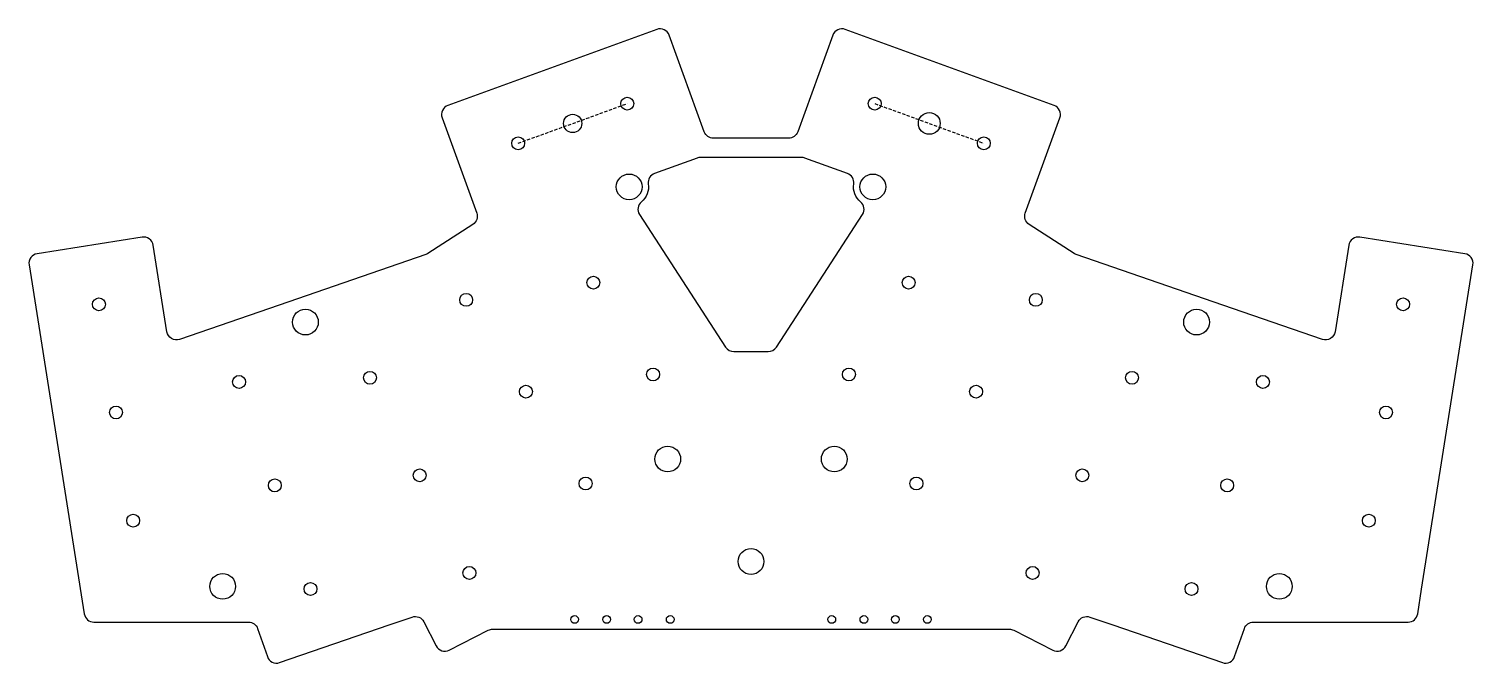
# Model space of a CAD drawing. Header units: millimetres. Extents: x -112 to 112, y -45 to 54.
import ezdxf

# ---------------------------------------------------------------- set-up
doc = ezdxf.new("R2010")
doc.units = ezdxf.units.MM
doc.linetypes.add('DASHED', pattern=[0.75, 0.5, -0.25])
doc.layers.get('0').update_dxf_attribs({"linetype": 'CONTINUOUS'})

msp = doc.modelspace()

# ---------------------------------------------------------------- linework, layer by layer
at = {"linetype": 'DASHED'}
for p, q in [((-36.12, 35.89), (-19.2, 42.05)), ((19.2, 42.05), (36.12, 35.89))]:
    msp.add_line(p, q, dxfattribs=at)
for points in [[(112, 17.02, 0.414214), (110.75, 18.73), (94.46, 21.31, 0.414214), (92.74, 20.07), (90.61, 6.63, -0.466308), (88.64, 5.44), (73.2, 10.76), (50.44, 18.6, -0.061163), (50.11, 18.76), (43.14, 23.28, -0.349216), (42.55, 25.06), (47.93, 39.84, 0.414214), (47.03, 41.76), (14.61, 53.56, 0.414214), (12.69, 52.67), (7.24, 37.68, -0.315299), (5.83, 36.69), (-5.83, 36.69, -0.315299), (-7.24, 37.68), (-12.69, 52.67, 0.414214), (-14.61, 53.56), (-47.03, 41.76, 0.414214), (-47.93, 39.84), (-42.55, 25.06, -0.349216), (-43.14, 23.28), (-50.11, 18.76, -0.061163), (-50.44, 18.6), (-73.2, 10.76), (-88.64, 5.44, -0.466308), (-90.61, 6.63), (-92.74, 20.07, 0.414214), (-94.46, 21.31), (-110.75, 18.73, 0.414214), (-112, 17.02), (-103.42, -37.18, 0.368919), (-101.94, -38.44), (-77.95, -38.44, -0.320103), (-76.53, -39.45), (-75.03, -43.81, 0.414214), (-73.13, -44.74), (-56.11, -38.88), (-52.58, -37.66, -0.373885), (-50.75, -38.4), (-48.84, -42.14, 0.414214), (-46.83, -42.8), (-40.75, -39.7, -0.118358), (-40.07, -39.54), (40.07, -39.54, -0.118358), (40.75, -39.7), (46.83, -42.8, 0.414214), (48.84, -42.14), (50.75, -38.4, -0.373885), (52.58, -37.66), (56.11, -38.88), (73.13, -44.74, 0.414214), (75.03, -43.81), (76.53, -39.45, -0.320103), (77.95, -38.44), (101.94, -38.44, 0.368919), (103.42, -37.18), (104.02, -33.36)], [(-15.93, 29.57, -0.263668), (-17, 26.8, 0.381966), (-17.3, 24.83), (-3.93, 4.24, 0.253968), (-2.67, 3.55), (2.67, 3.55, 0.253968), (3.93, 4.24), (17.3, 24.83, 0.381966), (17, 26.8, -0.263668), (15.93, 29.57, 0.356394), (14.96, 31.2), (8.35, 33.6, 0.087489), (7.84, 33.69), (-7.84, 33.69, 0.087489), (-8.35, 33.6), (-14.96, 31.2, 0.356394)]]:
    msp.add_lwpolyline(points, format="xyb", close=True)
for centre, radius in [((-19.2, 42.05), 1), ((19.2, 42.05), 1), ((-27.66, 38.97), 1.42), ((27.66, 38.97), 1.69), ((-36.12, 35.89), 1), ((36.12, 35.89), 1), ((-18.9, 29.12), 2), ((18.9, 29.12), 2), ((-24.45, 14.26), 1), ((24.45, 14.26), 1), ((-101.16, 10.89), 1), ((-44.18, 11.58), 1), ((44.18, 11.58), 1), ((101.16, 10.89), 1), ((-69.12, 8.13), 2), ((69.12, 8.13), 2), ((-59.11, -0.52), 1), ((-15.19, 0), 1), ((15.19, 0), 1), ((59.11, -0.52), 1), ((-79.41, -1.16), 1), ((-34.92, -2.67), 1), ((34.92, -2.67), 1), ((79.41, -1.16), 1), ((-98.5, -5.9), 1), ((98.5, -5.9), 1), ((-12.92, -13.13), 2), ((12.92, -13.13), 2), ((-51.39, -15.66), 1), ((51.39, -15.66), 1), ((-73.87, -17.23), 1), ((-25.66, -16.93), 1), ((25.66, -16.93), 1), ((73.87, -17.23), 1), ((-95.84, -22.7), 1), ((95.84, -22.7), 1), ((0, -29.04), 2), ((-81.96, -32.9), 2), ((-43.68, -30.81), 1), ((43.68, -30.81), 1), ((81.96, -32.9), 2), ((-68.34, -33.31), 1), ((68.34, -33.31), 1), ((-27.37, -38.04), 0.6), ((-22.39, -38.04), 0.6), ((-17.51, -38.04), 0.6), ((-12.53, -38.04), 0.6), ((12.53, -38.04), 0.6), ((17.51, -38.04), 0.6), ((22.39, -38.04), 0.6), ((27.37, -38.04), 0.6)]:
    msp.add_circle(centre, radius)

doc.saveas('drawing.dxf')
